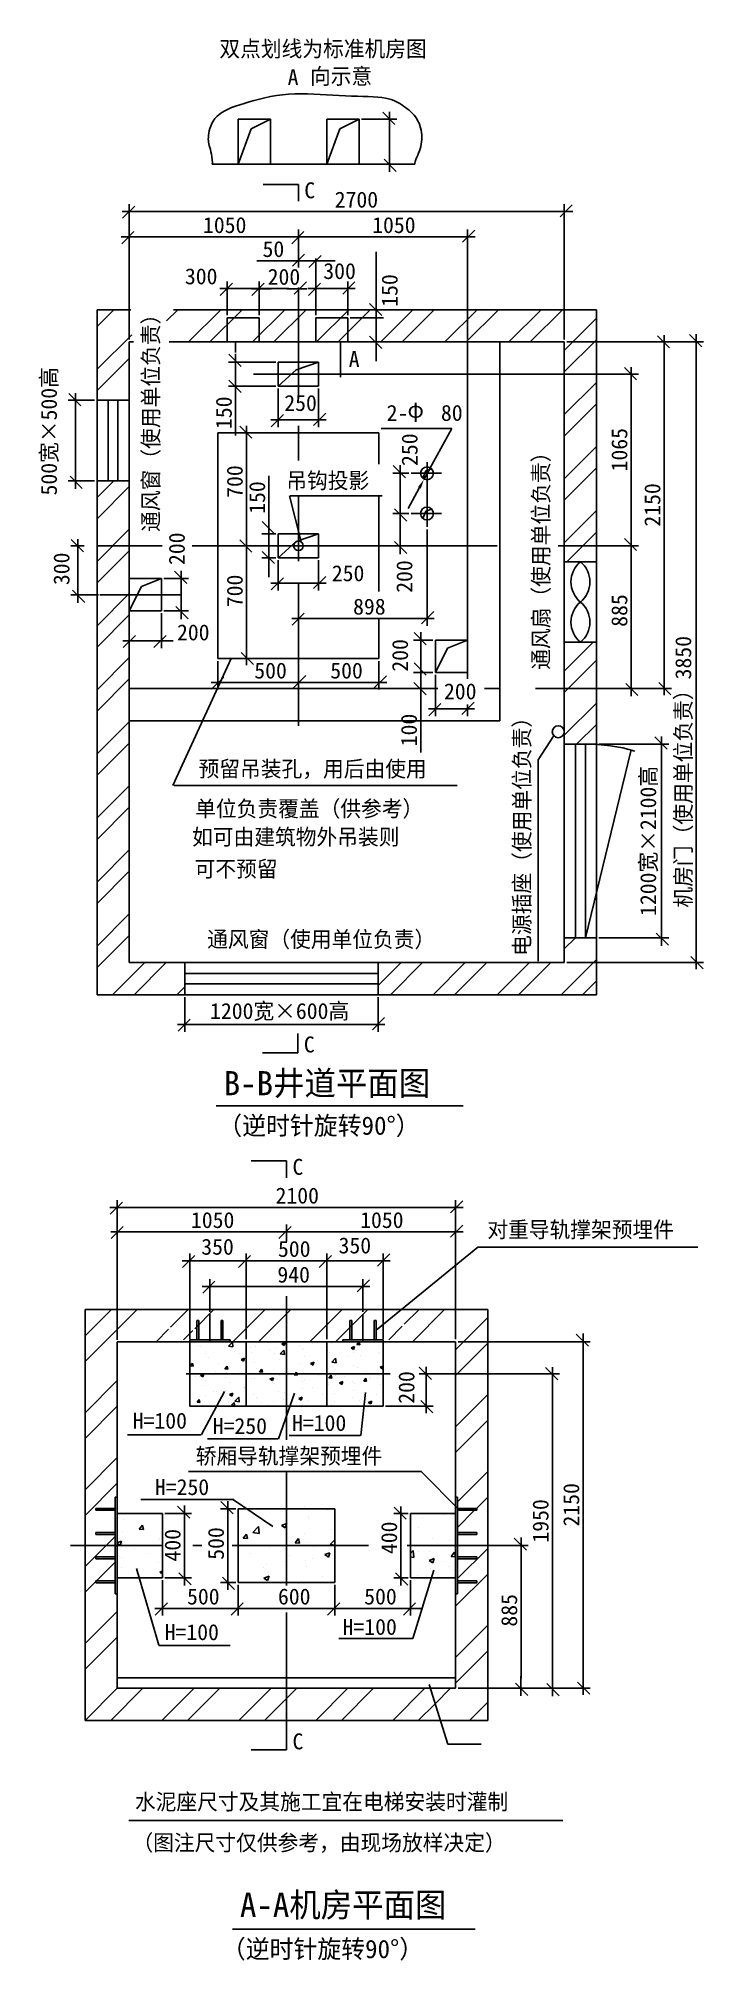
# Model space of a CAD drawing. Header units: metres. Extents: x 848 to 4054, y 314 to 791.
# Drawn here: x 847.9 to 985.5, y 314.4 to 711.9 of the extents above; entities outside this region: 1.
import ezdxf

# ---------------------------------------------------------------- set-up
doc = ezdxf.new("R2010")
doc.units = ezdxf.units.M
for name, color, linetype in [('CEN', 1, 'Continuous'), ('DIM', 7, 'Continuous'), ('DSH', 4, 'Continuous'), ('HAT', 2, 'Continuous'), ('PHAN', 1, 'Continuous')]:
    doc.layers.add(name, color=color, linetype=linetype)

# ---------------------------------------------------------------- blocks, each defined once
blk = doc.blocks.new('_DIMX')
blk.add_line((-259.39, 0), (150, 0))
blk.add_lwpolyline([(-111.46, -111.76), (141.16, 140.08)])

msp = doc.modelspace()

# ---------------------------------------------------------------- linework, layer by layer
for p, q in [((889.2, 695.26), (889.2, 685.93)), ((895.87, 695.26), (889.2, 695.26)), ((895.87, 685.93), (895.87, 695.26)), ((914.2, 695.26), (907.53, 695.26)), ((907.53, 695.26), (907.53, 685.93)), ((914.2, 685.93), (914.2, 695.26)), ((883.83, 685.93), (925.75, 685.93)), ((901.65, 681.73), (901.65, 678.24)), ((859.99, 655.83), (859.99, 514.17)), ((866.99, 655.83), (859.99, 655.83)), ((963.32, 655.83), (875.83, 655.83)), ((963.32, 514.17), (963.32, 655.83)), ((866.66, 649.17), (866.66, 520.83)), ((867.52, 649.17), (866.66, 649.17)), ((956.66, 649.17), (874.9, 649.17)), ((910.35, 649.18), (910.35, 641.88)), ((956.66, 520.83), (956.66, 649.17)), ((897.49, 640), (897.49, 645)), ((897.49, 645), (905.82, 645)), ((905.82, 645), (901.16, 643.4)), ((905.82, 640), (905.82, 645)), ((901.16, 643.4), (897.49, 640)), ((897.49, 640), (905.82, 640)), ((859.99, 637.12), (866.66, 637.12)), ((859.99, 620.46), (859.99, 637.12)), ((862.31, 637.12), (862.31, 620.46)), ((864.29, 637.12), (864.29, 620.46)), ((866.66, 637.12), (866.66, 620.46)), ((866.66, 620.46), (859.99, 620.46)), ((928.04, 622.49), (927.37, 621)), ((929.21, 622.93), (928.04, 622.49)), ((928.04, 614.15), (927.37, 612.67)), ((929.21, 614.6), (928.04, 614.15)), ((897.49, 604.5), (897.49, 609.5)), ((897.49, 609.5), (905.82, 609.5)), ((905.82, 609.5), (901.16, 607.9)), ((905.82, 604.5), (905.82, 609.5)), ((901.16, 607.9), (897.49, 604.5)), ((897.49, 604.5), (905.82, 604.5)), ((866.66, 593.54), (866.66, 600.21)), ((866.66, 600.21), (873.32, 600.21)), ((873.32, 600.21), (869.17, 598.56)), ((873.32, 593.54), (873.32, 600.21)), ((873.32, 593.54), (873.32, 600.21)), ((956.66, 603.71), (963.32, 603.71)), ((956.66, 587.04), (956.66, 603.71)), ((963.32, 603.71), (963.32, 587.04)), ((869.17, 598.56), (866.66, 593.54)), ((866.66, 593.54), (873.32, 593.54)), ((929.99, 587.5), (936.66, 587.5)), ((929.99, 580.83), (929.99, 587.5)), ((932.5, 585.86), (929.99, 580.83)), ((936.66, 587.5), (932.5, 585.86)), ((936.66, 580.83), (936.66, 587.5)), ((963.32, 587.04), (956.66, 587.04)), ((929.99, 580.83), (936.66, 580.83)), ((956.66, 565.96), (963.32, 565.96)), ((956.66, 525.96), (956.66, 565.96)), ((958.97, 525.96), (958.97, 565.96)), ((961.04, 525.96), (961.04, 565.96)), ((963.32, 565.96), (963.32, 525.96)), ((963.32, 525.96), (956.66, 525.96)), ((866.66, 520.83), (956.66, 520.83)), ((878.13, 514.17), (878.13, 520.83)), ((878.13, 520.83), (918.13, 520.83)), ((918.13, 520.83), (918.13, 514.17)), ((878.13, 518.52), (918.13, 518.52)), ((859.99, 514.17), (963.32, 514.17)), ((878.13, 516.45), (918.13, 516.45)), ((918.13, 514.17), (878.13, 514.17)), ((901.55, 502.15), (901.55, 506.15)), ((899.2, 479.79), (899.2, 476.31)), ((857.51, 449.07), (940.84, 449.07)), ((857.51, 364.07), (857.51, 449.07)), ((880.64, 442.8), (880.64, 446.8)), ((880.64, 446.8), (881.04, 446.8)), ((881.04, 442.8), (881.04, 446.8)), ((886.04, 446.8), (885.64, 446.8)), ((885.64, 442.8), (885.64, 446.8)), ((886.04, 442.8), (886.04, 446.8)), ((912.31, 446.8), (912.71, 446.8)), ((912.31, 442.8), (912.31, 446.8)), ((912.71, 442.8), (912.71, 446.8)), ((917.31, 442.8), (917.31, 446.8)), ((917.71, 446.8), (917.31, 446.8)), ((917.71, 442.8), (917.71, 446.8)), ((940.84, 449.07), (940.84, 364.07)), ((864.17, 442.4), (934.17, 442.4)), ((864.17, 370.74), (864.17, 442.4)), ((879.17, 442.4), (879.17, 442.8)), ((887.51, 442.8), (879.17, 442.8)), ((879.17, 442.4), (879.17, 429.07)), ((887.51, 442.4), (887.51, 442.8)), ((890.84, 442.4), (890.84, 429.07)), ((907.51, 442.4), (907.51, 429.07)), ((910.84, 442.4), (910.84, 442.8)), ((910.84, 442.8), (919.17, 442.8)), ((919.17, 442.4), (919.17, 442.8)), ((919.17, 442.4), (919.17, 429.07)), ((934.17, 442.4), (934.17, 370.74)), ((919.17, 429.07), (879.17, 429.07)), ((863.77, 410.24), (864.17, 410.24)), ((863.77, 390.24), (863.77, 410.24)), ((934.57, 410.24), (934.17, 410.24)), ((934.57, 390.24), (934.57, 410.24)), ((859.77, 407.94), (859.77, 407.54)), ((859.77, 407.94), (863.77, 407.94)), ((859.77, 407.54), (863.77, 407.54)), ((873.51, 406.9), (864.17, 406.9)), ((873.51, 406.9), (873.51, 393.57)), ((889.17, 407.83), (889.17, 392.64)), ((909.17, 407.83), (889.17, 407.83)), ((909.17, 407.83), (909.17, 392.64)), ((924.84, 406.9), (934.17, 406.9)), ((924.84, 406.9), (924.84, 393.57)), ((938.57, 407.94), (934.57, 407.94)), ((938.57, 407.54), (934.57, 407.54)), ((938.57, 407.94), (938.57, 407.54)), ((859.77, 402.94), (859.77, 402.54)), ((859.77, 402.94), (863.77, 402.94)), ((859.77, 402.54), (863.77, 402.54)), ((938.57, 402.94), (934.57, 402.94)), ((938.57, 402.54), (934.57, 402.54)), ((938.57, 402.94), (938.57, 402.54)), ((859.77, 397.54), (859.77, 397.94)), ((859.77, 397.94), (863.77, 397.94)), ((859.77, 397.54), (863.77, 397.54)), ((938.57, 397.94), (934.57, 397.94)), ((938.57, 397.54), (934.57, 397.54)), ((938.57, 397.54), (938.57, 397.94)), ((873.51, 393.57), (864.17, 393.57)), ((924.84, 393.57), (934.17, 393.57)), ((859.77, 392.54), (859.77, 392.94)), ((859.77, 392.94), (863.77, 392.94)), ((859.77, 392.54), (863.77, 392.54)), ((863.77, 390.24), (864.17, 390.24)), ((909.17, 392.64), (889.17, 392.64)), ((934.57, 390.24), (934.17, 390.24)), ((938.57, 392.94), (934.57, 392.94)), ((938.57, 392.54), (934.57, 392.54)), ((938.57, 392.54), (938.57, 392.94)), ((934.17, 372.9), (864.17, 372.9)), ((934.17, 372.9), (864.17, 372.9)), ((934.17, 370.74), (864.17, 370.74)), ((940.84, 364.07), (857.51, 364.07)), ((899.2, 358.02), (899.2, 362.02))]:
    msp.add_line(p, q)
for centre, radius in [((928.26, 622), 1.33), ((928.26, 613.67), 1.33), ((901.66, 607), 1), ((955.42, 568.55), 1.24)]:
    msp.add_circle(centre, radius)
for centre, start, end in [((963.45, 599.54), 129.68, 230.32), ((956.53, 599.54), 309.68, 50.32), ((963.45, 591.21), 129.68, 230.32), ((956.53, 591.21), 309.68, 50.32)]:
    msp.add_arc(centre, 5.41, start, end)
at = {"layer": 'CEN'}
for p, q in [((901.66, 660.4), (901.66, 637.39)), ((925.94, 642.5), (892.36, 642.5)), ((927.22, 642.5), (895.45, 642.5)), ((901.66, 631.79), (901.66, 624.66)), ((928.26, 610.9), (928.26, 624.28)), ((931.27, 622), (925, 622)), ((901.66, 617.17), (901.66, 603.83)), ((931.27, 613.67), (925, 613.67)), ((873.45, 607), (859.88, 607)), ((942.74, 607), (879.67, 607)), ((860.6, 596.87), (877.28, 596.87)), ((901.66, 597.74), (901.66, 569.78)), ((899.17, 451.86), (899.17, 422.11)), ((883.34, 442.22), (883.34, 448.07)), ((915.01, 442.22), (915.01, 448.07)), ((920.61, 435.74), (878.41, 435.74)), ((920.61, 435.74), (878.41, 435.74)), ((899.17, 415.52), (899.17, 391.99)), ((873.49, 400.24), (854.53, 400.24)), ((881.68, 400.24), (879.78, 400.24)), ((916.17, 400.24), (887.94, 400.24)), ((944.2, 400.24), (924.12, 400.24)), ((899.17, 386.44), (899.17, 360.79))]:
    msp.add_line(p, q, dxfattribs=at)
at = {"layer": 'DIM'}
for p, q in [((889.2, 685.93), (891.9, 693.2)), ((891.9, 693.2), (895.87, 695.26)), ((907.53, 685.93), (910.23, 693.2)), ((910.23, 693.2), (914.2, 695.26)), ((914.7, 695.26), (921.98, 695.26)), ((920.48, 694.36), (920.48, 686.83)), ((914.7, 685.93), (921.98, 685.93)), ((894.34, 681.73), (901.65, 681.73)), ((896.98, 681.73), (899.38, 681.73)), ((866.66, 649.67), (866.66, 677.64)), ((868.66, 676.14), (954.66, 676.14)), ((956.66, 649.67), (956.66, 677.64)), ((866.66, 649.67), (866.66, 672.38)), ((901.66, 664.56), (901.66, 672.38)), ((936.66, 649.67), (936.66, 672.38)), ((868.66, 670.88), (900.27, 670.88)), ((903.66, 670.88), (934.66, 670.88)), ((917.77, 656.17), (917.77, 667.78)), ((899.66, 665.92), (893.06, 665.92)), ((901.66, 664.99), (901.66, 666.4)), ((905.22, 665.91), (901.66, 665.91)), ((905.22, 654.67), (905.22, 666.4)), ((907.22, 665.92), (909.22, 665.92)), ((886.89, 654.67), (886.89, 661.68)), ((888.89, 660.18), (895.66, 660.18)), ((893.55, 654.67), (893.55, 661.68)), ((893.55, 654.67), (893.55, 661.68)), ((895.55, 660.18), (899.66, 660.18)), ((901.66, 656.33), (901.66, 660.05)), ((905.22, 654.67), (905.22, 661.68)), ((907.22, 660.18), (909.89, 660.18)), ((911.89, 654.67), (911.89, 661.68)), ((912.39, 654.17), (919.27, 654.17)), ((917.77, 649.17), (917.77, 654.17)), ((888.66, 647), (888.66, 649)), ((912.39, 649.17), (919.27, 649.17)), ((957.16, 649.17), (985.47, 649.17)), ((957.16, 649.17), (978.82, 649.17)), ((896.99, 645), (887.16, 645)), ((888.66, 645), (888.66, 640)), ((917.77, 647.17), (917.77, 645.17)), ((977.32, 579.5), (977.32, 647.17)), ((983.97, 647.17), (983.97, 522.83)), ((896.99, 640), (887.16, 640)), ((926.44, 642.5), (971.99, 642.5)), ((970.49, 608.47), (970.49, 640.5)), ((859.49, 637.12), (854.04, 637.12)), ((888.66, 638), (888.66, 629.81)), ((897.49, 639.5), (897.49, 631.52)), ((905.82, 639.5), (905.82, 631.52)), ((855.54, 635.12), (855.54, 622.46)), ((899.49, 633.02), (903.82, 633.02)), ((885.49, 630.33), (892.42, 630.33)), ((890.92, 628.33), (890.92, 604.08)), ((933.4, 631.26), (918.79, 631.26)), ((928.87, 622.99), (933.4, 631.26)), ((859.49, 620.46), (854.04, 620.46)), ((895.56, 611.5), (895.56, 621.49)), ((924.5, 622), (921.18, 622)), ((927.62, 620.7), (928.9, 623.04)), ((899.83, 617.32), (902.2, 607.84)), ((899.93, 617.32), (918.96, 617.32)), ((922.68, 610.93), (922.68, 620)), ((926.65, 618.95), (924.37, 614.71)), ((924.5, 613.67), (921.18, 613.67)), ((924.5, 613.67), (921.18, 613.67)), ((896.99, 609.5), (894.06, 609.5)), ((895.56, 604.5), (895.56, 609.5)), ((922.68, 611.67), (922.68, 609)), ((928.26, 610.4), (928.26, 590.48)), ((857.33, 607), (854.54, 607)), ((856.04, 605), (856.04, 598.87)), ((885.49, 607), (892.42, 607)), ((885.49, 607), (892.42, 607)), ((890.92, 605), (890.92, 585.67)), ((896.99, 604.5), (894.06, 604.5)), ((924.05, 607), (921.18, 607)), ((955.42, 607), (971.99, 607)), ((970.49, 605), (970.49, 579.5)), ((873.82, 600.21), (878.92, 600.21)), ((895.56, 602.5), (895.56, 600.5)), ((897.49, 604), (897.49, 597.76)), ((905.82, 604), (905.82, 597.76)), ((860.3, 596.87), (854.54, 596.87)), ((877.42, 598.21), (877.42, 595.54)), ((899.49, 599.26), (903.82, 599.26)), ((901.66, 599.26), (901.66, 590.48)), ((866.66, 593.04), (866.66, 585.85)), ((873.32, 593.04), (873.32, 585.85)), ((873.82, 593.54), (878.92, 593.54)), ((926.26, 591.98), (903.66, 591.98)), ((873.31, 587.35), (868.66, 587.35)), ((929.49, 587.5), (925.48, 587.5)), ((926.97, 580.6), (926.97, 585.5)), ((887.72, 583.67), (875.69, 557.46)), ((884.99, 583.17), (884.99, 577.25)), ((885.49, 583.67), (892.42, 583.67)), ((901.66, 583.17), (901.66, 577.25)), ((901.66, 583.17), (901.66, 577.25)), ((918.32, 583.17), (918.32, 577.25)), ((929.49, 580.83), (925.46, 580.83)), ((929.49, 580.83), (925.48, 580.83)), ((926.96, 580.83), (926.96, 575.44)), ((886.99, 578.75), (899.66, 578.75)), ((903.11, 578.75), (916.32, 578.75)), ((929.49, 577.5), (925.46, 577.5)), ((929.99, 580.33), (929.99, 571.76)), ((940.12, 577.5), (943.09, 577.5)), ((950.69, 577.5), (978.82, 577.5)), ((951.05, 577.5), (971.99, 577.5)), ((926.96, 575.5), (926.96, 564.24)), ((934.66, 573.26), (931.99, 573.26)), ((936.66, 574.19), (936.66, 571.76)), ((954.42, 567.66), (951.23, 562.75)), ((963.82, 565.96), (978.3, 565.96)), ((951.22, 562.75), (951.22, 521.11)), ((976.8, 527.96), (976.8, 563.96)), ((875.97, 557.46), (934.5, 557.46)), ((963.82, 525.96), (978.3, 525.96)), ((957.16, 520.83), (985.47, 520.83)), ((878.13, 513.67), (878.13, 506.52)), ((918.13, 513.67), (918.13, 506.52)), ((880.13, 508.02), (916.13, 508.02)), ((894.23, 502.15), (901.55, 502.15)), ((896.87, 502.15), (899.27, 502.15)), ((884.64, 491.16), (935.74, 491.16)), ((891.89, 479.79), (899.2, 479.79)), ((894.53, 479.79), (896.93, 479.79)), ((864.17, 442.9), (864.17, 471.68)), ((866.17, 470.18), (932.17, 470.18)), ((934.17, 442.9), (934.17, 471.68)), ((864.17, 442.8), (864.17, 466.62)), ((866.17, 465.12), (897.72, 465.12)), ((899.17, 463.1), (899.17, 466.62)), ((899.17, 463.1), (899.17, 466.62)), ((901.17, 465.12), (932.17, 465.12)), ((934.17, 442.93), (934.17, 466.62)), ((917.71, 444.8), (938.78, 461.96)), ((938.78, 461.96), (939.94, 461.96)), ((939.94, 461.96), (984.26, 461.96)), ((879.17, 442.9), (879.17, 460.65)), ((892.89, 459.15), (881.17, 459.15)), ((890.84, 442.9), (890.84, 460.65)), ((890.84, 442.9), (890.84, 460.65)), ((892.84, 459.15), (906.29, 459.15)), ((907.51, 442.9), (907.51, 460.65)), ((907.51, 442.9), (907.51, 460.65)), ((909.51, 459.15), (917.17, 459.15)), ((919.17, 442.9), (919.17, 460.65)), ((883.34, 448.57), (883.34, 455.33)), ((885.34, 453.83), (913.01, 453.83)), ((915.01, 448.57), (915.01, 455.33)), ((934.67, 442.4), (962.04, 442.4)), ((960.54, 440.4), (960.54, 372.74)), ((926.63, 435.74), (955.69, 435.74)), ((928.06, 433.74), (928.06, 431.07)), ((954.19, 433.74), (954.19, 372.74)), ((886.37, 432.12), (881.59, 423.2)), ((900.82, 431.77), (897.51, 422.32)), ((915.53, 431.88), (914.55, 423.04)), ((919.67, 429.07), (929.56, 429.07)), ((881.55, 423.16), (866.3, 423.16)), ((897.47, 422.3), (882.87, 422.3)), ((914.52, 423.03), (899.74, 423.03)), ((878.89, 415.56), (927.08, 415.56)), ((935, 407.54), (927.06, 415.56)), ((869.04, 409.79), (888.26, 409.79)), ((896.34, 404.2), (888.24, 409.74)), ((874.01, 406.9), (879.56, 406.9)), ((888.67, 407.83), (885.53, 407.83)), ((887.03, 405.83), (887.03, 394.64)), ((924.34, 406.9), (921.36, 406.9)), ((878.06, 404.9), (878.06, 395.57)), ((922.86, 404.9), (922.86, 395.57)), ((943.18, 400.24), (949.2, 400.24)), ((947.7, 372.74), (947.7, 398.24)), ((868.16, 395.5), (872.76, 379.62)), ((874.01, 393.57), (879.56, 393.57)), ((924.34, 393.57), (921.36, 393.57)), ((925.34, 381.02), (929.66, 395.14)), ((873.51, 393.07), (873.51, 385.77)), ((888.67, 392.64), (885.53, 392.64)), ((889.17, 392.14), (889.17, 385.77)), ((889.17, 391.4), (889.17, 385.77)), ((909.17, 392.14), (909.17, 385.77)), ((909.17, 392.14), (909.17, 385.77)), ((924.84, 393.07), (924.84, 385.77)), ((887.78, 387.27), (875.51, 387.27)), ((891.17, 387.27), (907.8, 387.27)), ((911.17, 387.27), (923.66, 387.27)), ((872.79, 379.58), (887.55, 379.58)), ((910.04, 381.01), (925.35, 381.01)), ((928.68, 371.51), (932.56, 359.19)), ((928.68, 371.51), (932.57, 359.19)), ((934.67, 370.74), (949.2, 370.74)), ((935.17, 370.74), (962.04, 370.74)), ((941.34, 370.74), (955.69, 370.74)), ((891.89, 358.02), (899.2, 358.02)), ((894.53, 358.02), (896.93, 358.02)), ((932.56, 359.19), (939.47, 359.19)), ((932.57, 359.19), (939.47, 359.19)), ((866.57, 343.39), (956.35, 343.39)), ((888.03, 320.91), (938.21, 320.91))]:
    msp.add_line(p, q, dxfattribs=at)
msp.add_solid([(926.36, 619.11), (926.95, 618.79), (927.62, 620.7)], dxfattribs=at)
at = {"layer": 'DSH'}
for p, q in [((886.89, 649.17), (886.89, 654.17)), ((893.55, 654.17), (886.89, 654.17)), ((893.55, 649.17), (893.55, 654.17)), ((905.22, 649.17), (905.22, 654.17)), ((911.89, 654.17), (905.22, 654.17)), ((911.89, 649.17), (911.89, 654.17)), ((936.66, 649.17), (936.66, 579.49)), ((943.32, 649.17), (943.32, 570.83)), ((930.52, 577.5), (866.66, 577.5)), ((943.32, 570.83), (866.66, 570.83))]:
    msp.add_line(p, q, dxfattribs=at)
at = {"layer": 'HAT'}
for p, q in [((893.58, 699.39), (894.72, 699.66)), ((894.72, 699.66), (895.9, 699.91)), ((895.9, 699.91), (897.11, 700.12)), ((897.11, 700.12), (898.36, 700.29)), ((898.36, 700.29), (899.62, 700.41)), ((899.62, 700.41), (900.91, 700.47)), ((900.91, 700.47), (902.22, 700.49)), ((902.22, 700.49), (903.53, 700.46)), ((903.53, 700.46), (904.85, 700.41)), ((904.85, 700.41), (906.17, 700.33)), ((906.17, 700.33), (907.49, 700.25)), ((907.49, 700.25), (908.8, 700.17)), ((908.8, 700.17), (910.1, 700.1)), ((910.1, 700.1), (911.38, 700.04)), ((911.38, 700.04), (912.63, 700)), ((912.63, 700), (913.85, 699.97)), ((913.85, 699.97), (915.01, 699.94)), ((915.01, 699.94), (916.11, 699.9)), ((916.11, 699.9), (917.13, 699.86)), ((917.13, 699.86), (918.07, 699.8)), ((918.07, 699.8), (918.92, 699.71)), ((918.92, 699.71), (919.66, 699.6)), ((919.66, 699.6), (920.3, 699.46)), ((884.36, 695.33), (884.77, 695.8)), ((884.77, 695.8), (885.25, 696.22)), ((885.25, 696.22), (885.79, 696.61)), ((885.79, 696.61), (886.41, 696.96)), ((886.41, 696.96), (887.09, 697.29)), ((887.09, 697.29), (887.83, 697.61)), ((887.83, 697.61), (888.64, 697.91)), ((888.64, 697.91), (889.51, 698.21)), ((889.51, 698.21), (890.45, 698.5)), ((890.45, 698.5), (891.44, 698.8)), ((891.44, 698.8), (892.48, 699.1)), ((892.48, 699.1), (893.58, 699.39)), ((920.3, 699.46), (920.87, 699.29)), ((920.87, 699.29), (921.38, 699.1)), ((921.38, 699.1), (921.83, 698.9)), ((921.83, 698.9), (922.24, 698.67)), ((922.24, 698.67), (922.64, 698.44)), ((922.64, 698.44), (923.02, 698.19)), ((923.02, 698.19), (923.41, 697.93)), ((923.41, 697.93), (923.8, 697.66)), ((923.8, 697.66), (924.18, 697.38)), ((924.18, 697.38), (924.56, 697.08)), ((924.56, 697.08), (924.92, 696.76)), ((924.92, 696.76), (925.27, 696.42)), ((925.27, 696.42), (925.59, 696.06)), ((925.59, 696.06), (925.89, 695.68)), ((925.89, 695.68), (926.16, 695.27)), ((883.02, 691.47), (883.05, 691.86)), ((883.05, 691.86), (883.11, 692.3)), ((883.11, 692.3), (883.2, 692.78)), ((883.2, 692.78), (883.34, 693.28)), ((883.34, 693.28), (883.51, 693.8)), ((883.51, 693.8), (883.74, 694.32)), ((883.74, 694.32), (884.02, 694.84)), ((884.02, 694.84), (884.36, 695.33)), ((926.16, 695.27), (926.39, 694.83)), ((926.39, 694.83), (926.6, 694.38)), ((926.6, 694.38), (926.77, 693.91)), ((926.77, 693.91), (926.92, 693.43)), ((926.92, 693.43), (927.03, 692.94)), ((927.03, 692.94), (927.11, 692.45)), ((927.11, 692.45), (927.16, 691.96)), ((927.16, 691.96), (927.18, 691.47)), ((883.01, 691.11), (883.02, 691.47)), ((883.03, 690.77), (883.01, 691.11)), ((883.08, 690.45), (883.03, 690.77)), ((883.14, 690.12), (883.08, 690.45)), ((883.22, 689.77), (883.14, 690.12)), ((883.32, 689.39), (883.22, 689.77)), ((883.43, 688.97), (883.32, 689.39)), ((883.55, 688.49), (883.43, 688.97)), ((883.67, 687.96), (883.55, 688.49)), ((883.77, 687.41), (883.67, 687.96)), ((926.33, 687.78), (926.14, 687.34)), ((926.52, 688.22), (926.33, 687.78)), ((926.69, 688.66), (926.52, 688.22)), ((926.84, 689.12), (926.69, 688.66)), ((926.96, 689.58), (926.84, 689.12)), ((927.06, 690.04), (926.96, 689.58)), ((927.12, 690.51), (927.06, 690.04)), ((927.17, 690.99), (927.12, 690.51)), ((927.18, 691.47), (927.17, 690.99)), ((883.84, 686.85), (883.77, 687.41)), ((883.83, 685.93), (883.86, 686.28)), ((883.86, 686.28), (883.84, 686.85)), ((925.83, 686.48), (925.75, 686.05)), ((925.75, 686.05), (925.75, 685.93)), ((925.97, 686.91), (925.83, 686.48)), ((926.14, 687.34), (925.97, 686.91)), ((859.99, 652.35), (863.47, 655.83)), ((874.37, 653.5), (876.73, 655.83)), ((878.9, 649.17), (885.57, 655.83)), ((883.32, 649.17), (889.99, 655.83)), ((892.16, 649.17), (898.82, 655.83)), ((896.58, 649.17), (903.24, 655.83)), ((905.42, 649.17), (912.08, 655.83)), ((909.84, 649.17), (916.5, 655.83)), ((918.67, 649.17), (925.34, 655.83)), ((923.09, 649.17), (929.76, 655.83)), ((931.93, 649.17), (938.6, 655.83)), ((936.35, 649.17), (943.02, 655.83)), ((945.19, 649.17), (951.86, 655.83)), ((949.61, 649.17), (956.28, 655.83)), ((956.66, 647.37), (963.32, 654.04)), ((859.99, 643.52), (867.18, 650.64)), ((956.66, 642.96), (963.32, 649.62)), ((859.99, 639.1), (866.66, 645.76)), ((956.66, 634.12), (963.32, 640.78)), ((956.66, 629.7), (963.32, 636.36)), ((956.66, 620.86), (963.32, 627.52)), ((859.99, 617), (863.45, 620.46)), ((956.66, 616.44), (963.32, 623.11)), ((859.99, 612.58), (866.66, 619.25)), ((956.66, 607.6), (963.32, 614.27)), ((859.99, 603.74), (866.66, 610.41)), ((957.19, 603.71), (963.32, 609.85)), ((859.99, 599.32), (866.66, 605.99)), ((859.99, 590.48), (866.66, 597.15)), ((859.99, 586.06), (866.66, 592.73)), ((956.66, 581.08), (962.62, 587.04)), ((859.99, 577.22), (866.66, 583.89)), ((956.66, 576.66), (963.32, 583.33)), ((859.99, 572.81), (866.66, 579.47)), ((956.66, 567.83), (963.32, 574.49)), ((859.99, 563.97), (866.66, 570.63)), ((959.21, 565.96), (963.32, 570.07)), ((859.99, 559.55), (866.66, 566.21)), ((859.99, 550.71), (866.66, 557.37)), ((859.99, 546.29), (866.66, 552.96)), ((859.99, 537.45), (866.66, 544.12)), ((859.99, 533.03), (866.66, 539.7)), ((859.99, 524.19), (866.66, 530.86)), ((859.99, 519.77), (866.66, 526.44)), ((956.66, 523.63), (958.98, 525.96)), ((863.22, 514.17), (869.89, 520.83)), ((867.64, 514.17), (874.31, 520.83)), ((918.13, 516.04), (922.92, 520.83)), ((920.68, 514.17), (927.34, 520.83)), ((929.52, 514.17), (936.18, 520.83)), ((933.93, 514.17), (940.6, 520.83)), ((942.77, 514.17), (949.44, 520.83)), ((947.19, 514.17), (953.86, 520.83)), ((956.03, 514.17), (963.32, 521.46)), ((960.45, 514.17), (963.32, 517.04)), ((876.48, 514.17), (878.13, 515.81)), ((857.51, 438.32), (868.26, 449.07)), ((857.51, 443.62), (862.96, 449.07)), ((875.2, 445.4), (878.87, 449.07)), ((880.2, 445.1), (884.17, 449.07)), ((888.11, 442.4), (894.78, 449.07)), ((893.41, 442.4), (899.17, 448.16)), ((899.17, 448.16), (900.08, 449.07)), ((904.02, 442.4), (910.69, 449.07)), ((909.32, 442.4), (915.99, 449.07)), ((920.33, 442.8), (923.13, 445.61)), ((923.53, 446.01), (926.6, 449.07)), ((925.23, 442.4), (931.9, 449.07)), ((934.17, 440.74), (940.84, 447.4)), ((872.2, 442.4), (874.8, 445)), ((877.9, 442.8), (879.8, 444.7)), ((879.39, 442.23), (879.39, 442.23)), ((881.07, 441.63), (881.07, 441.63)), ((881.31, 441.5), (881.31, 441.5)), ((886.4, 441.4), (886.4, 441.4)), ((887.2, 441.52), (887.98, 442.33)), ((887.2, 441.52), (888.09, 441.38)), ((888.09, 441.38), (887.98, 442.33)), ((892.77, 441.43), (892.77, 441.43)), ((897.9, 442.14), (897.9, 442.14)), ((898.2, 441.95), (898.9, 442.22)), ((898.2, 441.95), (898.7, 441.62)), ((898.7, 441.62), (898.9, 442.22)), ((901.97, 441.61), (901.97, 441.61)), ((904.48, 441.94), (904.48, 441.94)), ((906.95, 442.4), (907.18, 442.38)), ((907.18, 442.38), (907.18, 442.4)), ((908.45, 442), (908.45, 442)), ((912.57, 441.15), (913.27, 441.42)), ((913.07, 440.82), (913.27, 441.42)), ((913.76, 441.81), (914.24, 442.38)), ((913.76, 441.81), (914.36, 441.75)), ((914.36, 441.75), (914.24, 442.38)), ((918.21, 441.54), (918.21, 441.54)), ((934.17, 435.43), (940.84, 442.1)), ((879.26, 438.62), (879.26, 438.62)), ((879.28, 437.42), (879.77, 438)), ((879.28, 437.42), (879.88, 437.37)), ((879.88, 437.37), (879.77, 438)), ((882.52, 440.04), (882.52, 440.04)), ((883.05, 439.12), (883.05, 439.12)), ((885.13, 438), (885.13, 438)), ((886.46, 436.79), (886.94, 437.37)), ((887.05, 436.74), (886.94, 437.37)), ((887.45, 437.35), (887.45, 437.35)), ((887.57, 440.68), (887.57, 440.68)), ((889.37, 439.95), (889.37, 439.95)), ((889.8, 438.73), (890.5, 439)), ((889.8, 438.73), (890.3, 438.39)), ((890.3, 438.39), (890.5, 439)), ((890.96, 439), (890.96, 439)), ((891.74, 441.17), (891.74, 441.17)), ((891.87, 440.28), (891.87, 440.28)), ((892.65, 438.1), (892.65, 438.1)), ((895.66, 440.77), (895.66, 440.77)), ((896.79, 440), (896.79, 440)), ((897.08, 440.95), (897.08, 440.95)), ((897.78, 438.81), (897.78, 438.81)), ((897.88, 439.87), (898.66, 440.68)), ((897.88, 439.87), (898.77, 439.73)), ((898.77, 439.73), (898.66, 440.68)), ((899.34, 437.66), (899.34, 437.66)), ((901.84, 437.99), (901.84, 437.99)), ((902.42, 440.72), (902.42, 440.72)), ((902.62, 441), (902.62, 441)), ((902.83, 439.45), (902.83, 439.45)), ((904.17, 437.93), (904.87, 438.2)), ((904.17, 437.93), (904.67, 437.59)), ((904.67, 437.59), (904.87, 438.2)), ((905.63, 438.49), (905.63, 438.49)), ((907.76, 440.5), (907.76, 440.5)), ((908.02, 440.2), (908.02, 440.2)), ((908.55, 438.21), (909.33, 439.02)), ((908.55, 438.21), (909.44, 438.07)), ((909.44, 438.07), (909.33, 439.02)), ((911.95, 439.32), (911.95, 439.32)), ((912.57, 441.15), (913.07, 440.82)), ((913.04, 437.57), (913.04, 437.57)), ((913.1, 440.27), (913.1, 440.27)), ((913.16, 440.9), (913.16, 440.9)), ((914.45, 439.65), (914.45, 439.65)), ((918.09, 438.21), (918.09, 438.21)), ((918.24, 440.15), (918.24, 440.15)), ((918.43, 440.05), (918.43, 440.05)), ((918.54, 437.13), (919.17, 437.37)), ((857.51, 427.71), (864.17, 434.38)), ((879.29, 437), (879.29, 437)), ((880.42, 435.17), (880.42, 435.17)), ((881.23, 435.17), (881.23, 435.17)), ((881.4, 435.5), (882, 435.74)), ((881.4, 435.5), (881.89, 435.17)), ((881.89, 435.17), (882.09, 435.74)), ((882, 435.74), (882.1, 435.77)), ((882.09, 435.74), (882.1, 435.77)), ((882.28, 433.39), (882.28, 433.39)), ((882.4, 436.71), (882.4, 436.71)), ((884.46, 436.29), (884.46, 436.29)), ((886.46, 436.79), (887.05, 436.74)), ((886.57, 434.95), (886.57, 434.95)), ((886.74, 436), (886.74, 436)), ((887.33, 434.03), (887.33, 434.03)), ((889.24, 436.33), (889.24, 436.33)), ((889.8, 436.06), (889.8, 436.06)), ((891.9, 434.72), (891.9, 434.72)), ((892.52, 434.78), (892.52, 434.78)), ((893.03, 436.83), (893.03, 436.83)), ((893.63, 436.17), (894.11, 436.74)), ((893.63, 436.17), (894.23, 436.11)), ((894.23, 436.11), (894.11, 436.74)), ((895.13, 435.84), (895.13, 435.84)), ((895.77, 434.7), (896.47, 434.97)), ((895.77, 434.7), (896.27, 434.37)), ((896.27, 434.37), (896.47, 434.97)), ((896.38, 434.03), (896.38, 434.03)), ((896.71, 433.72), (896.71, 433.72)), ((897.24, 434.5), (897.24, 434.5)), ((897.66, 435.48), (897.66, 435.48)), ((899.21, 434.05), (899.21, 434.05)), ((900.47, 435.61), (900.47, 435.61)), ((900.8, 435.54), (900.97, 435.74)), ((900.8, 435.54), (901.4, 435.49)), ((900.97, 435.74), (901.28, 436.11)), ((901.35, 435.74), (901.28, 436.11)), ((901.4, 435.49), (901.35, 435.74)), ((902.21, 435.03), (902.21, 435.03)), ((902.58, 434.27), (902.58, 434.27)), ((902.71, 436.12), (902.71, 436.12)), ((903, 434.55), (903, 434.55)), ((905.81, 435.39), (905.81, 435.39)), ((907.78, 433.54), (907.78, 433.54)), ((907.9, 436.87), (907.9, 436.87)), ((907.92, 434.04), (907.92, 434.04)), ((907.97, 434.91), (908.46, 435.49)), ((907.97, 434.91), (908.57, 434.86)), ((908.04, 436.04), (908.04, 436.04)), ((908.57, 434.86), (908.46, 435.49)), ((909.32, 435.38), (909.32, 435.38)), ((910.14, 433.9), (910.84, 434.17)), ((910.14, 433.9), (910.64, 433.57)), ((910.44, 433.84), (910.44, 433.84)), ((910.64, 433.57), (910.84, 434.17)), ((911.15, 435.16), (911.15, 435.16)), ((911.82, 435.71), (911.82, 435.71)), ((912.92, 434.25), (912.92, 434.25)), ((913.26, 433.82), (913.26, 433.82)), ((913.87, 437.04), (913.87, 437.04)), ((915.15, 434.28), (915.63, 434.86)), ((915.15, 434.28), (915.74, 434.23)), ((915.61, 436.21), (915.61, 436.21)), ((915.74, 434.23), (915.63, 434.86)), ((916.27, 434.84), (916.27, 434.84)), ((916.49, 434.94), (916.49, 434.94)), ((917.97, 434.89), (917.97, 434.89)), ((918.54, 437.13), (919.04, 436.79)), ((918.6, 433.59), (918.6, 433.59)), ((919.04, 436.79), (919.17, 437.19)), ((880.67, 429.9), (881.15, 430.47)), ((880.67, 429.9), (881.27, 429.85)), ((881.27, 429.85), (881.15, 430.47)), ((882.16, 430.06), (882.16, 430.06)), ((882.47, 431.21), (882.47, 431.21)), ((884.1, 432.06), (884.1, 432.06)), ((884.71, 432.03), (884.71, 432.03)), ((886.61, 432.39), (886.61, 432.39)), ((887.11, 429.84), (887.11, 429.84)), ((887.21, 430.7), (887.21, 430.7)), ((887.37, 431.48), (888.07, 431.75)), ((887.37, 431.48), (887.86, 431.14)), ((887.81, 430.98), (887.81, 430.98)), ((887.84, 429.27), (888.33, 429.85)), ((887.86, 431.14), (888.07, 431.75)), ((888.44, 429.22), (888.33, 429.85)), ((888.53, 430.13), (889.31, 430.94)), ((888.53, 430.13), (889.42, 429.99)), ((889.42, 429.99), (889.31, 430.94)), ((890.4, 432.89), (890.4, 432.89)), ((890.54, 433.03), (890.54, 433.03)), ((892.4, 431.45), (892.4, 431.45)), ((892.94, 430.84), (892.94, 430.84)), ((893.14, 430.76), (893.14, 430.76)), ((894.08, 429.77), (894.08, 429.77)), ((896.58, 430.1), (896.58, 430.1)), ((897.54, 432.15), (897.54, 432.15)), ((898.48, 430.53), (898.48, 430.53)), ((898.77, 431.84), (898.77, 431.84)), ((900.37, 430.6), (900.37, 430.6)), ((901.74, 430.68), (902.44, 430.94)), ((901.74, 430.68), (902.23, 430.34)), ((902.23, 430.34), (902.44, 430.94)), ((902.47, 429.46), (902.47, 429.46)), ((902.59, 432.79), (902.59, 432.79)), ((903.82, 430.3), (903.82, 430.3)), ((904.6, 432.84), (904.6, 432.84)), ((906.69, 431.43), (906.69, 431.43)), ((907.66, 430.21), (907.66, 430.21)), ((908.42, 429.34), (908.42, 429.34)), ((909.16, 430.08), (909.16, 430.08)), ((909.19, 431.76), (909.19, 431.76)), ((912.79, 430.92), (912.79, 430.92)), ((912.98, 432.26), (912.98, 432.26)), ((914.26, 430.34), (914.26, 430.34)), ((914.5, 429.85), (914.5, 429.85)), ((916.11, 429.87), (916.81, 430.14)), ((916.11, 429.87), (916.61, 429.54)), ((916.61, 429.54), (916.81, 430.14)), ((917.85, 431.56), (917.85, 431.56)), ((919.17, 429.48), (919.17, 429.48)), ((934.17, 424.83), (940.84, 431.49)), ((857.51, 422.41), (864.17, 429.07)), ((887.84, 429.27), (888.44, 429.22)), ((895.37, 429.07), (895.5, 429.22)), ((895.53, 429.07), (895.5, 429.22)), ((899.78, 429.07), (899.98, 429.28)), ((900.01, 429.07), (899.98, 429.28)), ((916.66, 429.15), (916.66, 429.15)), ((934.17, 419.52), (940.84, 426.19)), ((857.51, 411.8), (864.17, 418.47)), ((936.22, 410.97), (940.84, 415.58)), ((857.51, 406.5), (864.17, 413.16)), ((934.57, 409.32), (936.21, 410.96)), ((938.5, 407.94), (940.84, 410.28)), ((865.45, 405.69), (865.45, 405.69)), ((873.03, 406.65), (873.03, 406.65)), ((891.57, 408.3), (891.57, 408.3)), ((893.53, 406.98), (893.53, 406.98)), ((899.58, 407.96), (899.58, 407.96)), ((903, 408.23), (903, 408.23)), ((903.7, 405.92), (903.7, 405.92)), ((903.73, 406.19), (903.73, 406.19)), ((907.59, 407.63), (907.59, 407.63)), ((927.4, 406.04), (927.4, 406.04)), ((931.61, 406.61), (931.61, 406.61)), ((934.57, 404.01), (938.1, 407.54)), ((861.85, 400.24), (863.77, 402.16)), ((864.63, 401.65), (864.63, 401.65)), ((865.18, 403.25), (865.18, 403.25)), ((868.69, 403.64), (869.41, 404.5)), ((868.69, 403.64), (869.58, 403.56)), ((868.94, 403.74), (868.94, 403.74)), ((869.58, 403.56), (869.41, 404.5)), ((872.84, 401.66), (872.84, 401.66)), ((890.21, 401.76), (890.93, 402.62)), ((890.21, 401.76), (891.1, 401.68)), ((891.1, 401.68), (890.93, 402.62)), ((892.21, 402.96), (893.38, 404.18)), ((892.21, 402.96), (893.55, 402.75)), ((893.55, 402.75), (893.38, 404.18)), ((894.98, 404.69), (894.98, 404.69)), ((895.91, 404.8), (895.91, 404.8)), ((898.18, 404.42), (899.17, 404.8)), ((898.18, 404.42), (898.93, 403.91)), ((898.93, 403.91), (899.17, 404.65)), ((899.06, 402.31), (899.06, 402.31)), ((899.17, 404.65), (899.23, 404.82)), ((899.17, 404.8), (899.23, 404.82)), ((900.96, 400.82), (901.69, 401.68)), ((901.86, 400.74), (901.69, 401.68)), ((902.81, 402.81), (902.81, 402.81)), ((908.22, 400.48), (909.17, 401.47)), ((908.49, 403.55), (908.49, 403.55)), ((926.59, 404.07), (926.59, 404.07)), ((929.35, 401.74), (929.35, 401.74)), ((857.51, 395.89), (861.85, 400.24)), ((864.17, 400.84), (865.07, 401.18)), ((864.17, 400.68), (864.77, 400.28)), ((864.77, 400.28), (865.07, 401.18)), ((864.99, 397.83), (864.99, 397.83)), ((865.27, 400.7), (865.27, 400.7)), ((867.79, 399.64), (867.79, 399.64)), ((868.74, 400.18), (868.74, 400.18)), ((870.67, 398.58), (870.67, 398.58)), ((872.64, 401.31), (872.64, 401.31)), ((889.58, 401.06), (889.58, 401.06)), ((891.82, 398.62), (891.82, 398.62)), ((895.73, 399.8), (895.73, 399.8)), ((896.66, 400.3), (896.66, 400.3)), ((899.82, 398.28), (899.82, 398.28)), ((900.96, 400.82), (901.86, 400.74)), ((903.52, 400.93), (903.52, 400.93)), ((904.55, 397.64), (904.55, 397.64)), ((904.67, 399.96), (904.67, 399.96)), ((907.13, 398.38), (908.18, 398.78)), ((907.13, 398.38), (907.88, 397.87)), ((907.83, 397.95), (907.83, 397.95)), ((907.88, 397.87), (908.18, 398.78)), ((908.22, 400.48), (909.17, 400.33)), ((924.84, 398.63), (925.4, 399.21)), ((924.84, 397.9), (925.56, 397.79)), ((925.56, 397.79), (925.4, 399.21)), ((926.41, 399.08), (926.41, 399.08)), ((928.69, 398.95), (928.69, 398.95)), ((928.69, 397.18), (929.74, 397.58)), ((929.44, 396.67), (929.74, 397.58)), ((932.93, 401.37), (932.93, 401.37)), ((932.95, 398.45), (932.95, 398.45)), ((933.24, 398), (933.96, 398.86)), ((933.24, 398), (934.14, 397.92)), ((934.14, 397.92), (933.96, 398.86)), ((934.11, 400.13), (934.11, 400.13)), ((934.57, 393.41), (940.84, 399.67)), ((859.86, 392.94), (863.77, 396.85)), ((865.09, 395.7), (865.09, 395.7)), ((869.65, 393.69), (869.65, 393.69)), ((872.66, 396.66), (872.66, 396.66)), ((872.97, 394.74), (873.51, 394.95)), ((872.97, 394.74), (873.51, 394.38)), ((894.36, 395.74), (894.36, 395.74)), ((894.53, 393.54), (895.58, 393.94)), ((894.53, 393.54), (895.28, 393.04)), ((895.11, 396.4), (895.11, 396.4)), ((895.28, 393.04), (895.58, 393.94)), ((895.55, 394.81), (895.55, 394.81)), ((898.87, 396.89), (898.87, 396.89)), ((903.11, 397.24), (903.11, 397.24)), ((903.34, 395.94), (903.34, 395.94)), ((906.71, 393.94), (906.71, 393.94)), ((926.23, 394.08), (926.23, 394.08)), ((928.69, 397.18), (929.44, 396.67)), ((928.98, 395.46), (928.98, 395.46)), ((931.85, 396.93), (931.85, 396.93)), ((932.74, 395.95), (932.74, 395.95)), ((933.93, 395.14), (933.93, 395.14)), ((934.17, 387.7), (940.84, 394.37)), ((857.51, 390.59), (859.77, 392.85)), ((893.68, 392.68), (893.68, 392.68)), ((897.96, 392.44), (897.96, 392.44)), ((901.68, 392.34), (901.68, 392.34)), ((857.51, 379.98), (864.17, 386.65)), ((934.17, 377.1), (940.84, 383.76)), ((857.51, 374.68), (864.17, 381.34)), ((934.17, 371.79), (940.84, 378.46)), ((857.51, 364.07), (864.17, 370.74)), ((862.81, 364.07), (869.48, 370.74)), ((873.42, 364.07), (880.08, 370.74)), ((878.72, 364.07), (885.39, 370.74)), ((889.33, 364.07), (895.99, 370.74)), ((899.17, 368.61), (901.3, 370.74)), ((905.24, 364.07), (911.9, 370.74)), ((910.54, 364.07), (917.21, 370.74)), ((921.15, 364.07), (927.81, 370.74)), ((929.93, 367.55), (933.12, 370.74)), ((894.63, 364.07), (899.17, 368.61)), ((926.45, 364.07), (929.93, 367.55)), ((937.06, 364.07), (940.84, 367.85))]:
    msp.add_line(p, q, dxfattribs=at)
at = {"layer": 'PHAN'}
for p, q in [((884.99, 630.33), (918.32, 630.33)), ((884.99, 630.33), (884.99, 583.67)), ((918.32, 630.33), (918.32, 623.9)), ((918.32, 617.38), (918.32, 597.55)), ((918.32, 592.03), (918.32, 583.67)), ((884.99, 583.67), (918.32, 583.67)), ((961.04, 525.96), (970.49, 564.78))]:
    msp.add_line(p, q, dxfattribs=at)
msp.add_arc((961.45, 530.95), 35.01, 73.73, 90.68, dxfattribs=at)

# ---------------------------------------------------------------- block references
at = {"layer": 'DIM'}
for p, xscale, yscale, zscale, rotation in [((3962.73, 751.72), 0.35, 0.35, 0.35, 180), ((920.49, 695.25), 0.01, 0.01, 0.01, 90), ((920.48, 685.84), 0.01, 0.01, 0.01, 270), ((866.69, 676.14), 0.01, 0.01, 0.01, 180), ((866.51, 670.88), 0.01, 0.01, 0.01, 180), ((901.67, 670.88), 0.01, 0.01, 0.01, 180), ((905.25, 665.93), 0.01, 0.01, 0.01, 180), ((886.87, 660.18), 0.01, 0.01, 0.01, 180), ((893.42, 660.17), 0.01, 0.01, 0.01, 180), ((905.13, 660.18), 0.01, 0.01, 0.01, 180), ((917.77, 655.72), 0.01, 0.01, 0.01, 90), ((917.77, 648.92), 0.01, 0.01, 0.01, 90), ((977.33, 649.03), 0.01, 0.01, 0.01, 90), ((983.97, 649.27), 0.01, 0.01, 0.01, 90), ((888.66, 645.19), 0.01, 0.01, 0.01, 90), ((970.49, 642.47), 0.01, 0.01, 0.01, 90), ((888.66, 639.85), 0.01, 0.01, 0.01, 90), ((855.54, 637.09), 0.01, 0.01, 0.01, 90), ((897.43, 633.02), 0.01, 0.01, 0.01, 180), ((890.92, 630.34), 0.01, 0.01, 0.01, 90), ((855.54, 620.28), 0.01, 0.01, 0.01, 270), ((922.68, 622.16), 0.01, 0.01, 0.01, 90), ((922.68, 613.51), 0.01, 0.01, 0.01, 270), ((856.05, 606.87), 0.01, 0.01, 0.01, 90), ((890.92, 606.82), 0.01, 0.01, 0.01, 90), ((895.56, 610.59), 0.01, 0.01, 0.01, 90), ((922.68, 606.8), 0.01, 0.01, 0.01, 270), ((970.49, 607.13), 0.01, 0.01, 0.01, 90), ((895.56, 604.42), 0.01, 0.01, 0.01, 90), ((877.42, 600.35), 0.01, 0.01, 0.01, 90), ((897.45, 599.27), 0.01, 0.01, 0.01, 180), ((856.05, 596.68), 0.01, 0.01, 0.01, 270), ((877.42, 593.31), 0.01, 0.01, 0.01, 270), ((901.76, 591.98), 0.01, 0.01, 0.01, 180), ((866.84, 587.36), 0.01, 0.01, 0.01, 180), ((873.17, 587.35), 0.01, 0.01, 0.01, 180), ((926.98, 587.66), 0.01, 0.01, 0.01, 90), ((890.93, 583.84), 0.01, 0.01, 0.01, 270), ((926.98, 581.36), 0.01, 0.01, 0.01, 90), ((885.08, 578.75), 0.01, 0.01, 0.01, 180), ((926.96, 577.31), 0.01, 0.01, 0.01, 90), ((970.5, 577.43), 0.01, 0.01, 0.01, 270), ((977.32, 577.6), 0.01, 0.01, 0.01, 270), ((930.03, 573.26), 0.01, 0.01, 0.01, 180), ((976.8, 566.08), 0.01, 0.01, 0.01, 90), ((976.79, 525.8), 0.01, 0.01, 0.01, 270), ((983.96, 520.93), 0.01, 0.01, 0.01, 270), ((878.16, 508), 0.01, 0.01, 0.01, 180), ((864.11, 470.17), 0.01, 0.01, 0.01, 180), ((864.31, 465.14), 0.01, 0.01, 0.01, 180), ((899.01, 465.12), 0.01, 0.01, 0.01, 180), ((879.08, 459.15), 0.01, 0.01, 0.01, 180), ((890.64, 459.15), 0.01, 0.01, 0.01, 180), ((907.38, 459.15), 0.01, 0.01, 0.01, 180), ((883.26, 453.83), 0.01, 0.01, 0.01, 180), ((960.54, 442.58), 0.01, 0.01, 0.01, 90), ((928.06, 435.71), 0.01, 0.01, 0.01, 90), ((954.19, 435.66), 0.01, 0.01, 0.01, 90), ((928.07, 429.12), 0.01, 0.01, 0.01, 270), ((887.03, 407.95), 0.01, 0.01, 0.01, 90), ((878.05, 407.02), 0.01, 0.01, 0.01, 90), ((922.85, 406.8), 0.01, 0.01, 0.01, 90), ((947.7, 400.39), 0.01, 0.01, 0.01, 90), ((878.06, 393.51), 0.01, 0.01, 0.01, 270), ((887.03, 392.6), 0.01, 0.01, 0.01, 270), ((922.86, 393.49), 0.01, 0.01, 0.01, 270), ((873.45, 387.27), 0.01, 0.01, 0.01, 180), ((889.13, 387.27), 0.01, 0.01, 0.01, 180), ((909.09, 387.27), 0.01, 0.01, 0.01, 180), ((924.79, 387.27), 0.01, 0.01, 0.01, 180), ((947.68, 370.68), 0.01, 0.01, 0.01, 270), ((954.19, 370.59), 0.01, 0.01, 0.01, 270), ((960.53, 370.9), 0.01, 0.01, 0.01, 270)]:
    msp.add_blockref('_DIMX', p, dxfattribs=dict(at, xscale=xscale, yscale=yscale, zscale=zscale, rotation=rotation))
at = {"layer": 'DIM', "xscale": 0.01, "yscale": 0.01, "zscale": 0.01}
for p in [(956.89, 676.14), (936.74, 670.88), (901.53, 665.92), (901.88, 660.17), (911.92, 660.18), (905.89, 633.02), (905.92, 599.26), (928.23, 591.99), (901.77, 578.75), (918.44, 578.73), (936.58, 573.26), (918.06, 508.02), (934.23, 470.17), (934.24, 465.13), (919.13, 459.15), (914.95, 453.83)]:
    msp.add_blockref('_DIMX', p, dxfattribs=at)

# ---------------------------------------------------------------- texts
at = {"layer": 'DIM'}
for s, height, p in [('双点划线为标准机房图', 3.3, (885.3, 708.13)), ('A', 3.3, (899.42, 702.26)), ('向示意', 3.3, (904.04, 702.47)), ('C', 3.3, (902.87, 678.86)), ('2700', 3.3, (909.16, 676.94)), ('1050', 3.3, (881.91, 671.68)), ('1050', 3.3, (916.91, 671.68)), ('50', 3.3, (894.23, 666.72)), ('300', 3.3, (878.17, 661.08)), ('200', 3.3, (895.29, 660.98)), ('300', 3.3, (906.8, 662.17)), ('A', 3.3, (912.06, 643.95)), ('250', 3.3, (898.73, 634.89)), ('2-   80', 3.3, (919.91, 632.84)), ('φ', 3.3, (924.21, 633.49)), ('吊钩投影', 3.3, (899.15, 618.85)), ('250', 3.3, (908.56, 599.67)), ('898', 3.3, (912.96, 592.78)), ('200', 3.3, (876.53, 587.45)), ('500', 3.3, (892.52, 579.55)), ('500', 3.3, (908.24, 579.55)), ('200', 3.3, (931.76, 575.25)), ('预留吊装孔，用后由使用', 3.3, (881, 559.23)), ('单位负责覆盖（供参考）', 3.3, (880.29, 550.99)), ('如可由建筑物外吊装则', 3.3, (879.65, 545.15)), ('可不预留', 3.3, (880.17, 538.53)), ('通风窗（使用单位负责）', 3.3, (882.77, 523.98)), ('1200宽×600高', 3.3, (883.37, 509.15)), ('C', 3.3, (902.77, 502.23)), ('B-B井道平面图', 5, (886.2, 493.37)), ('（逆时针旋转90°）', 3.8, (885.07, 485.2)), ('C', 3.3, (900.42, 476.92)), ('2100', 3.3, (896.92, 470.98)), ('1050', 3.3, (879.42, 465.92)), ('1050', 3.3, (914.42, 465.92)), ('对重导轨撑架预埋件', 3.3, (940.74, 463.95)), ('350', 3.3, (881.55, 460.4)), ('500', 3.3, (897.42, 459.95)), ('350', 3.3, (909.96, 460.67)), ('940', 3.3, (897.3, 454.63)), ('H=100', 3.3, (867.37, 424.43)), ('H=250', 3.3, (883.93, 423.33)), ('H=100', 3.3, (900.33, 423.96)), ('轿厢导轨撑架预埋件', 3.3, (880.4, 417.12)), ('H=250', 3.3, (871.96, 410.7)), ('500', 3.3, (878.61, 388.07)), ('600', 3.3, (897.42, 388.07)), ('500', 3.3, (915.26, 388.07)), ('H=100', 3.3, (873.98, 380.7)), ('H=100', 3.3, (910.79, 381.79)), ('C', 3.3, (900.42, 358.11)), ('水泥座尺寸及其施工宜在电梯安装时灌制', 3.3, (867.83, 345.62)), ('（图注尺寸仅供参考，由现场放样决定）', 3.3, (867.31, 337.16)), ('A-A机房平面图', 5, (889.56, 323.45)), ('（逆时针旋转90°）', 3.8, (885.8, 314.93))]:
    msp.add_text(s, height=height, dxfattribs=at).set_placement(p)
for s, p in [('150', (922.17, 656.43)), ('通风窗（使用单位负责）', (872.75, 609.88)), ('500宽×500高', (851.69, 617.41)), ('150', (887.86, 631.15)), ('250', (926.3, 623.51)), ('1065', (969.69, 622.38)), ('通风扇（使用单位负责）', (953.47, 581.36)), ('700', (890.12, 616.92)), ('150', (894.76, 613.61)), ('2150', (976.52, 610.96)), ('200', (878.14, 603.02)), ('300', (854.28, 598.87)), ('700', (890.12, 594.3)), ('200', (925.21, 597.28)), ('885', (969.69, 590.25)), ('200', (924.32, 580.97)), ('机房门（使用单位负责）3850', (982.91, 532.18)), ('100', (926.16, 565.54)), ('电源插座（使用单位负责）', (949.53, 522.21)), ('1200宽×2100高', (975.66, 530.45)), ('200', (925.65, 429.58)), ('1950', (953.39, 400.86)), ('2150', (959.74, 404.19)), ('400', (877.26, 396.95)), ('500', (886.23, 397.31)), ('400', (922.06, 398.49)), ('885', (946.9, 383.49))]:
    msp.add_text(s, height=3.3, rotation=90, dxfattribs=at).set_placement(p)

doc.saveas('drawing.dxf')
